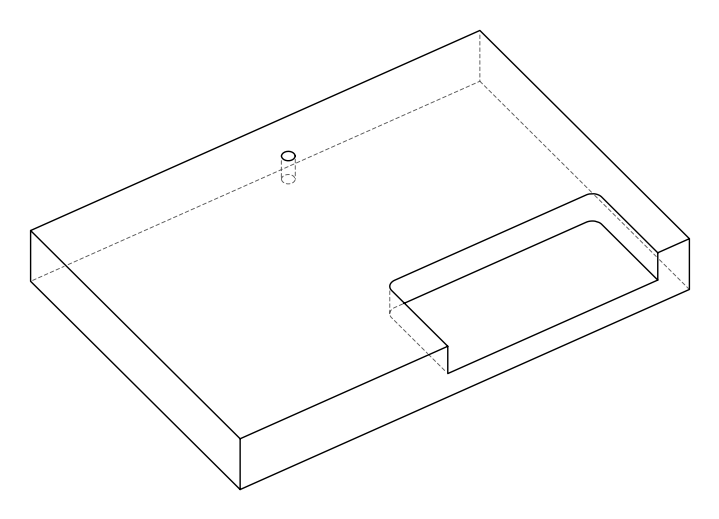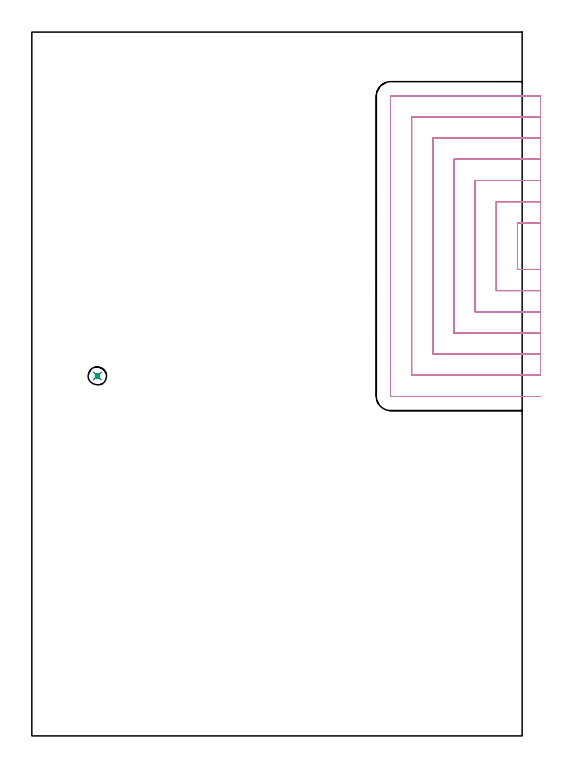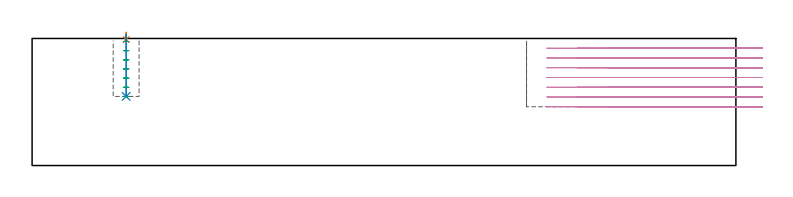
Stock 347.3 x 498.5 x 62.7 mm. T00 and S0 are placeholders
(PLAN: 4 operations, 3 tool changes, 45.9 min)
(1 SPOT_DRILL | STEP1POCKET | NXT0321_9005460120000 | 0.03 min | 2 mm3)
(2 DRILL_BLIND_HOLE_INTO_CENTER | STEP1POCKET | NXT0301_089 | 0.12 min | 2954 mm3)
(3 MILL_ROUGH_BLIND_HOLE_CONTOUR | STEP1POCKET | NXT0201_013 | Spiral | 0.38 min | 713 mm3)
(4 MILL_SLOT | SLOT_PARTIAL_RECTANGULAR | UGT0201_094 | Follow Part, ap 5, ae 75% | 45.4 min | 809645 mm3)
(TOOL NXT0321_9005460120000 | NC Spot Drill, 142deg, 12mm, Carbide, Uncoated | D12 PA142 FL30 Z2)
(TOOL NXT0301_089 | Carbide Drill 11.8mm [860.1-1180-035A1-MM 2214] | D11.8 PA140 FL55 Z2)
(TOOL NXT0201_013 | ENDMILL 10mm | D10 FL30 Z4)
(TOOL UGT0201_094 | End mill 20 mm | D20 FL38 Z4)
(OP 1 SPOT_DRILL)
G17 G21 G94 G90
T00 M6
G54
G17 G0 G90 X46.4 Y254.9 S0 M3
G43 Z72.7 H0
G94 G81 G98 Z62.149 F250. R65.7
G80
M5
M2
(OP 2 DRILL_BLIND_HOLE_INTO_CENTER)
G17 G21 G94 G90
T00 M6
G54
G17 G0 G90 X46.4 Y254.9 S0 M3
G43 Z72.7 H1
G94 G81 G98 Z34.1 F250. R64.7
G80
M5
M2
(OP 3 MILL_ROUGH_BLIND_HOLE_CONTOUR)
G17 G21 G94 G90
T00 M6
G54
G17 G0 G90 X46.4 Y254.9 S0 M3
G43 Z72.7 H0
Z61.186
G94 G3 X47.034 Y255.666 R0.645 F250.
X46.138 Y256.275 R0.766
X45.025 Y254.638 R1.4
X46.138 Y256.275 R-1.4
X45.581 Y255.456 R0.7
X46.4 Y254.9 R0.7
G0 Z56.671
G3 X47.034 Y255.666 R0.645
X46.138 Y256.275 R0.766
X45.025 Y254.638 R1.4
X46.138 Y256.275 R-1.4
X45.581 Y255.456 R0.7
X46.4 Y254.9 R0.7
G0 Z52.157
G3 X47.034 Y255.666 R0.645
X46.138 Y256.275 R0.766
X45.025 Y254.638 R1.4
X46.138 Y256.275 R-1.4
X45.581 Y255.456 R0.7
X46.4 Y254.9 R0.7
G0 Z47.643
G3 X47.034 Y255.666 R0.645
X46.138 Y256.275 R0.766
X45.025 Y254.638 R1.4
X46.138 Y256.275 R-1.4
X45.581 Y255.456 R0.7
X46.4 Y254.9 R0.7
G0 Z43.129
G3 X47.034 Y255.666 R0.645
X46.138 Y256.275 R0.766
X45.025 Y254.638 R1.4
X46.138 Y256.275 R-1.4
X45.581 Y255.456 R0.7
X46.4 Y254.9 R0.7
G0 Z38.614
G3 X47.034 Y255.666 R0.645
X46.138 Y256.275 R0.766
X45.025 Y254.638 R1.4
X46.138 Y256.275 R-1.4
X45.581 Y255.456 R0.7
X46.4 Y254.9 R0.7
G0 Z34.1
G3 X47.034 Y255.666 R0.645
X46.138 Y256.275 R0.766
X45.025 Y254.638 R1.4
X46.138 Y256.275 R-1.4
X45.581 Y255.456 R0.7
X46.4 Y254.9 R0.7
G0 Z72.7
M5
M2
(OP 4 MILL_SLOT)
G17 G21 G94 G90
T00 M6
G54
G17 G0 G90 X360.3 Y363.4 S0 M3
G43 Z72.7 H0
Z57.886
G94 G1 X357.3 F250.
X344. F500.
Y330.4
X357.3
X360.3 F250.
Y378.4
X357.3
X329. F500.
Y315.4
X357.3
X360.3 F250.
Y393.4
X357.3
X314. F500.
Y300.4
X357.3
X360.3 F250.
Y408.4
X357.3
X299. F500.
Y285.4
X357.3
X360.3 F250.
Y423.4
X357.3
X284. F500.
Y270.4
X357.3
X360.3 F250.
Y438.4
X357.3
X269. F500.
Y255.4
X357.3
X360.3 F250.
Y453.4
X357.3
X254.3 F500.
G3 X254. Y453.1 R0.3
G1 Y240.7
G3 X254.3 Y240.4 R0.3
G1 X357.3
X360.3 F250.
G0 Y363.4 Z53.071
G1 X357.3
X344. F500.
Y330.4
X357.3
X360.3 F250.
Y378.4
X357.3
X329. F500.
Y315.4
X357.3
X360.3 F250.
Y393.4
X357.3
X314. F500.
Y300.4
X357.3
X360.3 F250.
Y408.4
X357.3
X299. F500.
Y285.4
X357.3
X360.3 F250.
Y423.4
X357.3
X284. F500.
Y270.4
X357.3
X360.3 F250.
Y438.4
X357.3
X269. F500.
Y255.4
X357.3
X360.3 F250.
Y453.4
X357.3
X254.3 F500.
G3 X254. Y453.1 R0.3
G1 Y240.7
G3 X254.3 Y240.4 R0.3
G1 X357.3
X360.3 F250.
G0 Y363.4 Z48.257
G1 X357.3
X344. F500.
Y330.4
X357.3
X360.3 F250.
Y378.4
X357.3
X329. F500.
Y315.4
X357.3
X360.3 F250.
Y393.4
X357.3
X314. F500.
Y300.4
X357.3
X360.3 F250.
Y408.4
X357.3
X299. F500.
Y285.4
X357.3
X360.3 F250.
Y423.4
X357.3
X284. F500.
Y270.4
X357.3
X360.3 F250.
Y438.4
X357.3
X269. F500.
Y255.4
X357.3
X360.3 F250.
Y453.4
X357.3
X254.3 F500.
G3 X254. Y453.1 R0.3
G1 Y240.7
G3 X254.3 Y240.4 R0.3
G1 X357.3
X360.3 F250.
G0 Y363.4 Z43.443
G1 X357.3
X344. F500.
Y330.4
X357.3
X360.3 F250.
Y378.4
X357.3
X329. F500.
Y315.4
X357.3
X360.3 F250.
Y393.4
X357.3
X314. F500.
Y300.4
X357.3
X360.3 F250.
Y408.4
X357.3
X299. F500.
Y285.4
X357.3
X360.3 F250.
Y423.4
X357.3
X284. F500.
Y270.4
X357.3
X360.3 F250.
Y438.4
X357.3
X269. F500.
Y255.4
X357.3
X360.3 F250.
Y453.4
X357.3
X254.3 F500.
G3 X254. Y453.1 R0.3
G1 Y240.7
G3 X254.3 Y240.4 R0.3
G1 X357.3
X360.3 F250.
G0 Y363.4 Z38.629
G1 X357.3
X344. F500.
Y330.4
X357.3
X360.3 F250.
Y378.4
X357.3
X329. F500.
Y315.4
X357.3
X360.3 F250.
Y393.4
X357.3
X314. F500.
Y300.4
X357.3
X360.3 F250.
Y408.4
X357.3
X299. F500.
Y285.4
X357.3
X360.3 F250.
Y423.4
X357.3
X284. F500.
Y270.4
X357.3
X360.3 F250.
Y438.4
X357.3
X269. F500.
Y255.4
X357.3
X360.3 F250.
Y453.4
X357.3
X254.3 F500.
G3 X254. Y453.1 R0.3
G1 Y240.7
G3 X254.3 Y240.4 R0.3
G1 X357.3
X360.3 F250.
G0 Y363.4 Z33.814
G1 X357.3
X344. F500.
Y330.4
X357.3
X360.3 F250.
Y378.4
X357.3
X329. F500.
Y315.4
X357.3
X360.3 F250.
Y393.4
X357.3
X314. F500.
Y300.4
X357.3
X360.3 F250.
Y408.4
X357.3
X299. F500.
Y285.4
X357.3
X360.3 F250.
Y423.4
X357.3
X284. F500.
Y270.4
X357.3
X360.3 F250.
Y438.4
X357.3
X269. F500.
Y255.4
X357.3
X360.3 F250.
Y453.4
X357.3
X254.3 F500.
G3 X254. Y453.1 R0.3
G1 Y240.7
G3 X254.3 Y240.4 R0.3
G1 X357.3
X360.3 F250.
G0 Y363.4 Z29.
G1 X357.3
X344. F500.
Y330.4
X357.3
X360.3 F250.
Y378.4
X357.3
X329. F500.
Y315.4
X357.3
X360.3 F250.
Y393.4
X357.3
X314. F500.
Y300.4
X357.3
X360.3 F250.
Y408.4
X357.3
X299. F500.
Y285.4
X357.3
X360.3 F250.
Y423.4
X357.3
X284. F500.
Y270.4
X357.3
X360.3 F250.
Y438.4
X357.3
X269. F500.
Y255.4
X357.3
X360.3 F250.
Y453.4
X357.3
X254.3 F500.
G3 X254. Y453.1 R0.3
G1 Y240.7
G3 X254.3 Y240.4 R0.3
G1 X357.3
X360.3 F250.
G0 Z72.7
M5
M2
